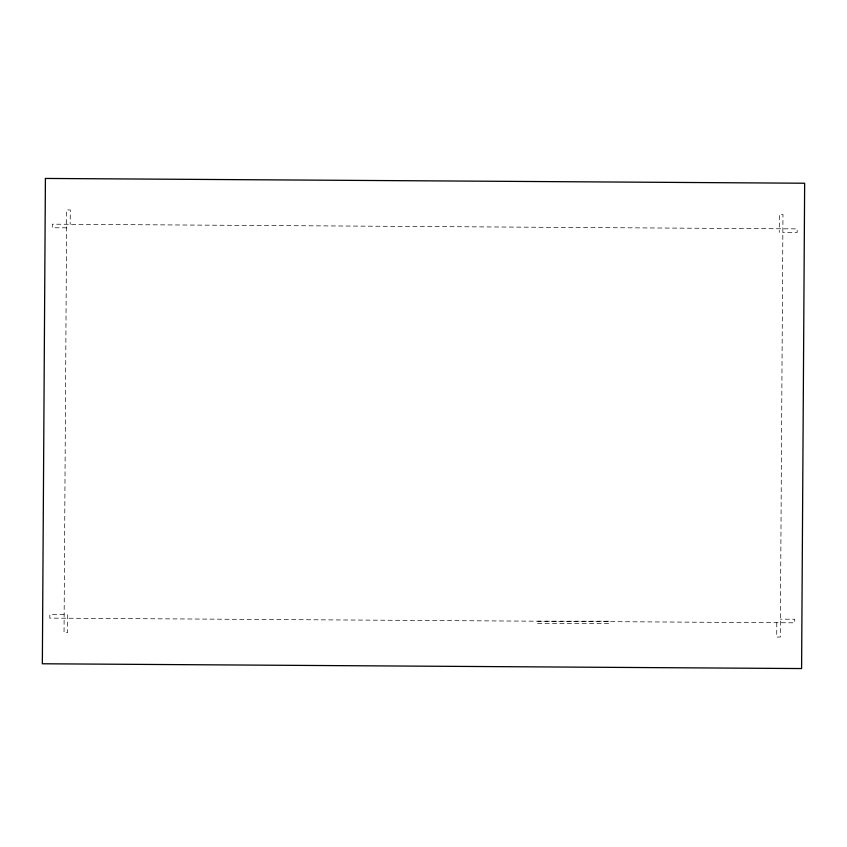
<?xml version="1.0" encoding="UTF-8"?>
<svg xmlns="http://www.w3.org/2000/svg" width="847" height="847" viewBox="0 0 847 847"><rect width="100%" height="100%" fill="white"/><g stroke="black" fill="none" stroke-linecap="round" stroke-linejoin="round"><path stroke-width="0.64" stroke-dasharray="4.24 3.18" d="M67.728 614.647L67.622 632.561L64.033 632.54L66.701 209.94L70.29 209.961L70.195 224.286M776.805 622.714L776.71 637.039L780.299 637.06L782.967 214.46L779.378 214.439L779.272 232.353M66.595 227.843L52.27 227.758L52.292 224.18L797.196 228.881L797.175 232.459L782.85 232.374M64.15 614.626L49.825 614.541L49.804 618.119L794.708 622.82L794.73 619.242L780.405 619.157M608.813 621.2L537.189 621.2L537.189 623.35L608.813 623.35L608.813 621.2"/><path stroke-width="1.27" d="M45.41 178.442L42.35 663.773L801.59 668.558L804.65 183.227L45.41 178.442"/></g></svg>
